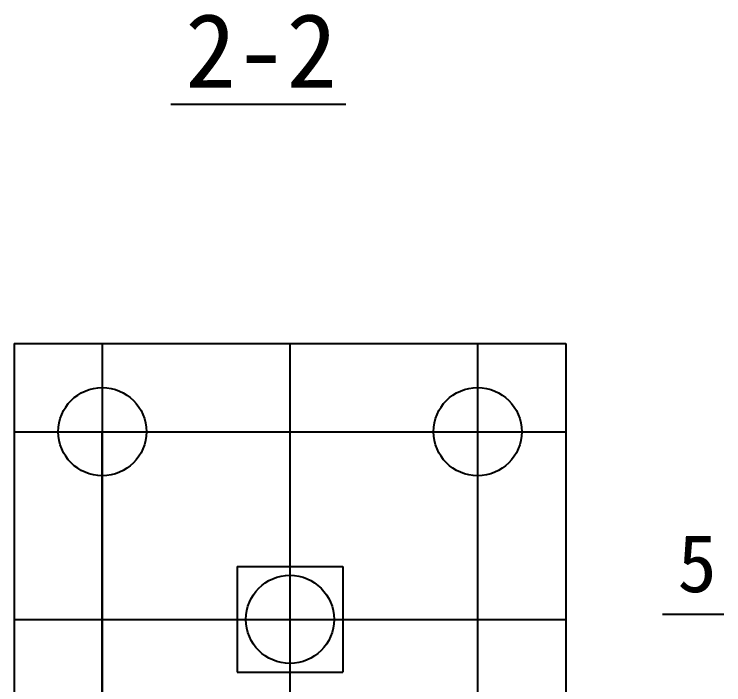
# Model space of a CAD drawing. Header units: metres. Extents: x 5647 to 73999, y 8406 to 50306.
# Drawn here: x 23137 to 27435, y 34445 to 38505 of the extents above; entities that cross this region are included whole.
import ezdxf

# ---------------------------------------------------------------- set-up
doc = ezdxf.new("R2010")
doc.units = ezdxf.units.M
for name, color, linetype in [('AXIS', 9, 'Continuous'), ('LI', 7, 'Continuous'), ('LIS', 2, 'Continuous'), ('LT', 7, 'Continuous'), ('TXT', 7, 'Continuous'), ('ZU', 2, 'Continuous')]:
    doc.layers.add(name, color=color, linetype=linetype)

msp = doc.modelspace()

# ---------------------------------------------------------------- linework, layer by layer
at = {"layer": 'AXIS'}
for p, q in [((23670.76, 36511.44), (23670.76, 32360.26)), ((24807.35, 36511.44), (24807.35, 33171.04)), ((25943.94, 36511.44), (25943.94, 32360.26)), ((23137.15, 35977.83), (26477.55, 35977.83)), ((23137.15, 34841.24), (26477.55, 34841.24))]:
    msp.add_line(p, q, dxfattribs=at)
at = {"layer": 'LI'}
for centre in [(23670.76, 35977.83), (25943.94, 35977.83), (24807.35, 34841.24)]:
    msp.add_circle(centre, 266.81, dxfattribs=at)
at = {"layer": 'LIS'}
for p, q in [((23137.15, 36511.44), (26477.55, 36511.44)), ((23137.15, 36511.44), (23137.15, 33171.04)), ((26477.55, 36511.44), (26477.55, 33171.04)), ((23670.76, 35977.83), (25943.94, 35977.83)), ((23670.76, 33704.65), (23670.76, 35977.83)), ((25943.94, 35977.83), (25943.94, 33704.65))]:
    msp.add_line(p, q, dxfattribs=at)
at = {"layer": 'LT'}
for points in [[(24085.28, 37960.73), (25145.2, 37960.73)], [(27064.63, 34873.33), (27434.94, 34873.33)]]:
    msp.add_lwpolyline(points, dxfattribs=at)
at = {"layer": 'ZU'}
for p, q in [((24487.18, 35161.41), (25127.52, 35161.41)), ((24487.18, 35161.41), (24487.18, 34521.07)), ((25127.52, 35161.41), (25127.52, 34521.07)), ((24487.18, 34521.07), (25127.52, 34521.07))]:
    msp.add_line(p, q, dxfattribs=at)

# ---------------------------------------------------------------- texts
at = {"layer": 'TXT'}
for s, height, p in [('2-2', 450, (24173.78, 38060.34)), ('5', 350, (27154.41, 35006.13))]:
    msp.add_text(s, height=height, dxfattribs=at).set_placement(p)

doc.saveas('drawing.dxf')
